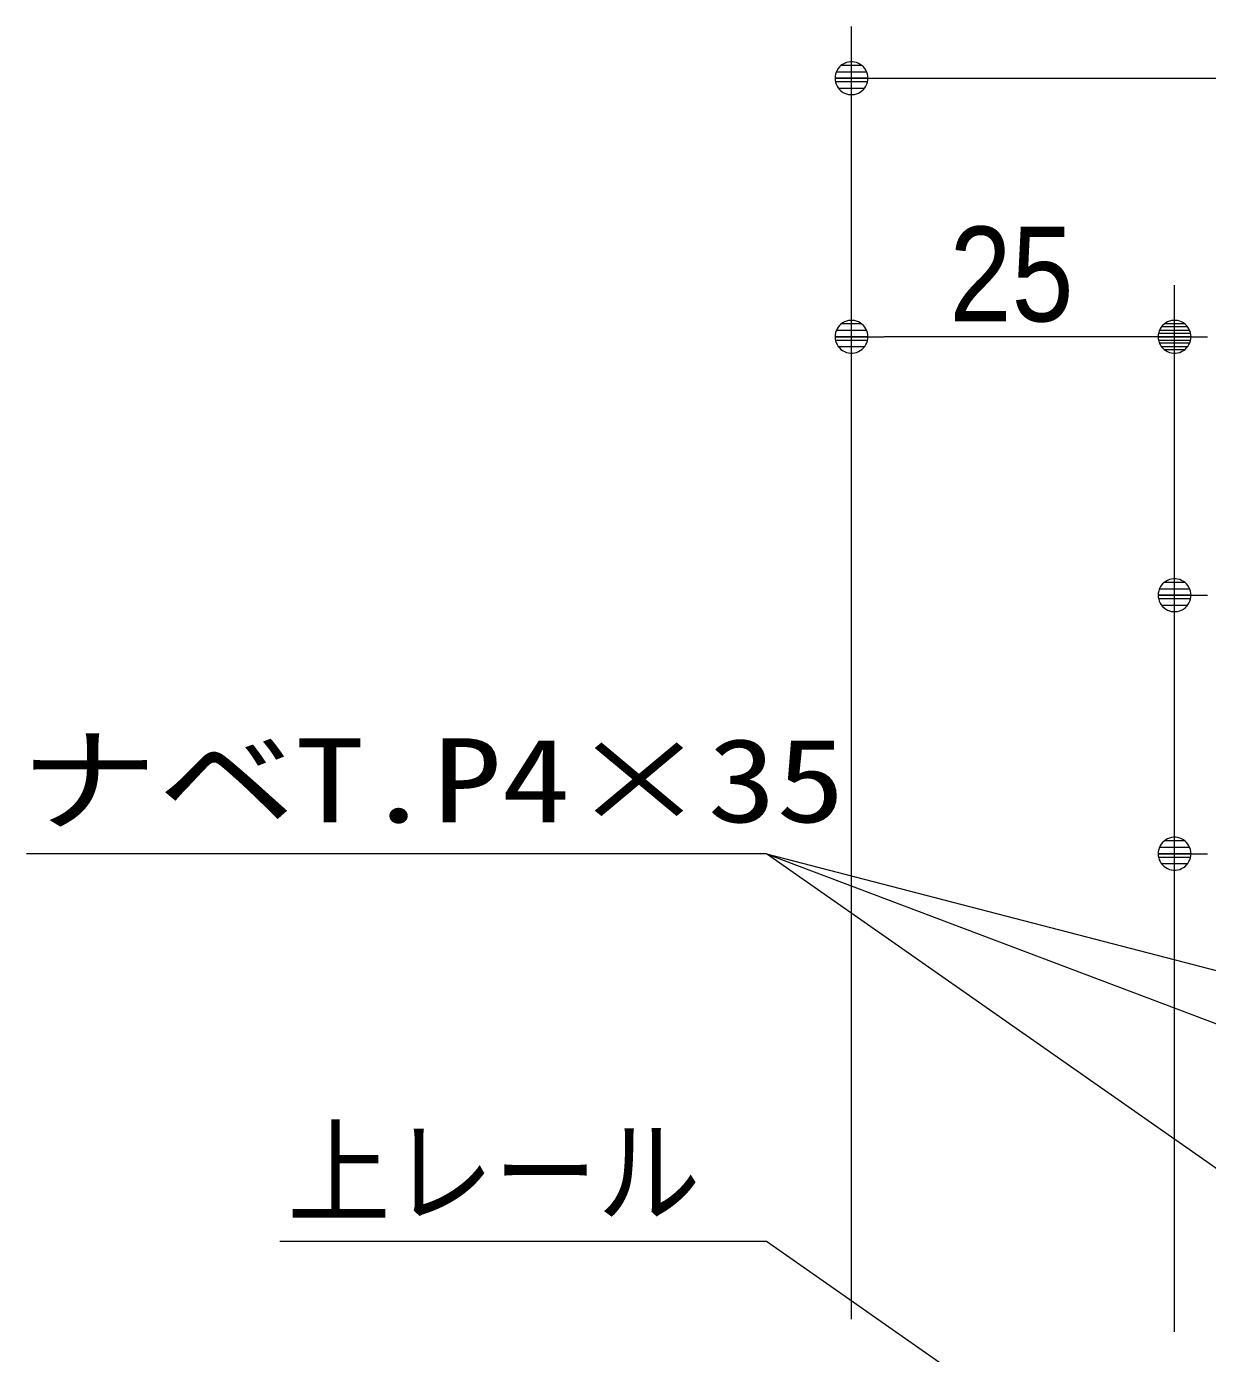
# Model space of a CAD drawing. Units: millimetres, scale not verified. Extents: x -6062 to 6062, y -3045 to 3045.
# Drawn here: x 361 to 817, y 1047 to 1560 of the extents above; entities that cross this region are included whole.
import ezdxf
from ezdxf.enums import TextEntityAlignment as Align

# ---------------------------------------------------------------- set-up
doc = ezdxf.new("R2010")
doc.units = ezdxf.units.MM
doc.header["$LTSCALE"] = 20
for name, color, linetype, lineweight in [('0-0_2寸法-1', 7, 'Continuous', 9), ('0-1_0', 7, 'Continuous', 9), ('0-3_2寸法-3', 7, 'Continuous', 9)]:
    doc.layers.add(name, color=color, linetype=linetype, lineweight=lineweight)
doc.styles.add('ＭＳ ゴシック', font='')
doc.styles.add('ＭＳ Ｐゴシック', font='')
doc.styles.get('ＭＳ ゴシック').set_extended_font_data('MS Gothic')
doc.styles.get('ＭＳ Ｐゴシック').set_extended_font_data('MS PGothic')

# ---------------------------------------------------------------- blocks, each defined once
blk = doc.blocks.new('_Dot')
at = {"layer": '0-1_0'}
for p, q in [((-10, 0), (-20, 0)), ((9.78, 2), (-9.78, 2)), ((7.99, 6), (-7.99, 6)), ((9.16, -3.98), (-9.16, -3.98)), ((6, -7.98), (-6, -7.98))]:
    blk.add_line(p, q, dxfattribs=at)
for points in [[(10, 0), (9.92, 1.25), (9.69, 2.49), (9.3, 3.68), (8.76, 4.82), (8.09, 5.88), (7.29, 6.85), (6.37, 7.71), (5.36, 8.44), (4.26, 9.05), (3.09, 9.51), (1.87, 9.82), (0.63, 9.98), (-0.63, 9.98), (-1.87, 9.82), (-3.09, 9.51), (-4.26, 9.05), (-5.36, 8.44), (-6.37, 7.71), (-7.29, 6.85), (-8.09, 5.88), (-8.76, 4.82), (-9.3, 3.68), (-9.69, 2.49), (-9.92, 1.25), (-10, 0), (0, 0)], [(-10, 0), (-9.92, -1.25), (-9.69, -2.49), (-9.3, -3.68), (-8.76, -4.82), (-8.09, -5.88), (-7.29, -6.85), (-6.37, -7.71), (-5.36, -8.44), (-4.26, -9.05), (-3.09, -9.51), (-1.87, -9.82), (-0.63, -9.98), (0.63, -9.98), (1.87, -9.82), (3.09, -9.51), (4.26, -9.05), (5.36, -8.44), (6.37, -7.71), (7.29, -6.85), (8.09, -5.88), (8.76, -4.82), (9.3, -3.68), (9.69, -2.49), (9.92, -1.25), (10, 0), (0, 0)]]:
    blk.add_lwpolyline(points, close=True, dxfattribs=at)

msp = doc.modelspace()

# ---------------------------------------------------------------- linework, layer by layer
at = {"layer": '0-0_2寸法-1'}
for p, q in [((679.68, 1460.25), (679.68, 1560.25)), ((692.4, 1540.25), (1586.97, 1540.25)), ((679.68, 1060.25), (679.68, 1460.25)), ((804.68, 1360.25), (804.68, 1460.25)), ((804.68, 1360.25), (804.68, 1460.25)), ((791.97, 1440.25), (692.4, 1440.25)), ((804.68, 1260.25), (804.68, 1360.25)), ((804.68, 1055.25), (804.68, 1260.25))]:
    msp.add_line(p, q, dxfattribs=at)
at = {"layer": '0-3_2寸法-3'}
for q in [(1125.55, 1059.11), (1344.68, 1059.11)]:
    msp.add_line((646.86, 1240.25), q, dxfattribs=at)
for points in [[(905.55, 1059.11), (646.86, 1240.25), (360.56, 1240.25)], [(804.68, 979.74), (646.86, 1090.25), (458.57, 1090.25)]]:
    msp.add_lwpolyline(points, dxfattribs=at)

# ---------------------------------------------------------------- block references
at = {"layer": '0-0_2寸法-1', "xscale": 0.6356201, "yscale": 0.6356201, "rotation": 180}
for p in [(679.68, 1540.25), (679.68, 1440.25), (804.68, 1440.25), (804.68, 1340.25), (804.68, 1240.25)]:
    msp.add_blockref('_Dot', p, dxfattribs=at)
at = {"layer": '0-0_2寸法-1', "xscale": 0.6356201, "yscale": 0.6356201}
msp.add_blockref('_Dot', (804.68, 1440.25), dxfattribs=at)

# ---------------------------------------------------------------- texts
at = {"layer": '0-0_2寸法-1', "style": 'ＭＳ Ｐゴシック', "width": 0.9}
msp.add_text('25', height=36.66, dxfattribs=at).set_placement((717.59, 1435.19), align=Align.BOTTOM_LEFT)
at = {"layer": '0-3_2寸法-3', "style": 'ＭＳ ゴシック'}
for s, width, p in [('ナベT.P4×35', 1.2, (358.06, 1242.64)), ('上レール', 0.9, (461.46, 1091.08))]:
    msp.add_text(s, height=32.55, dxfattribs=dict(at, width=width)).set_placement(p, align=Align.BOTTOM_LEFT)

doc.saveas('drawing.dxf')
